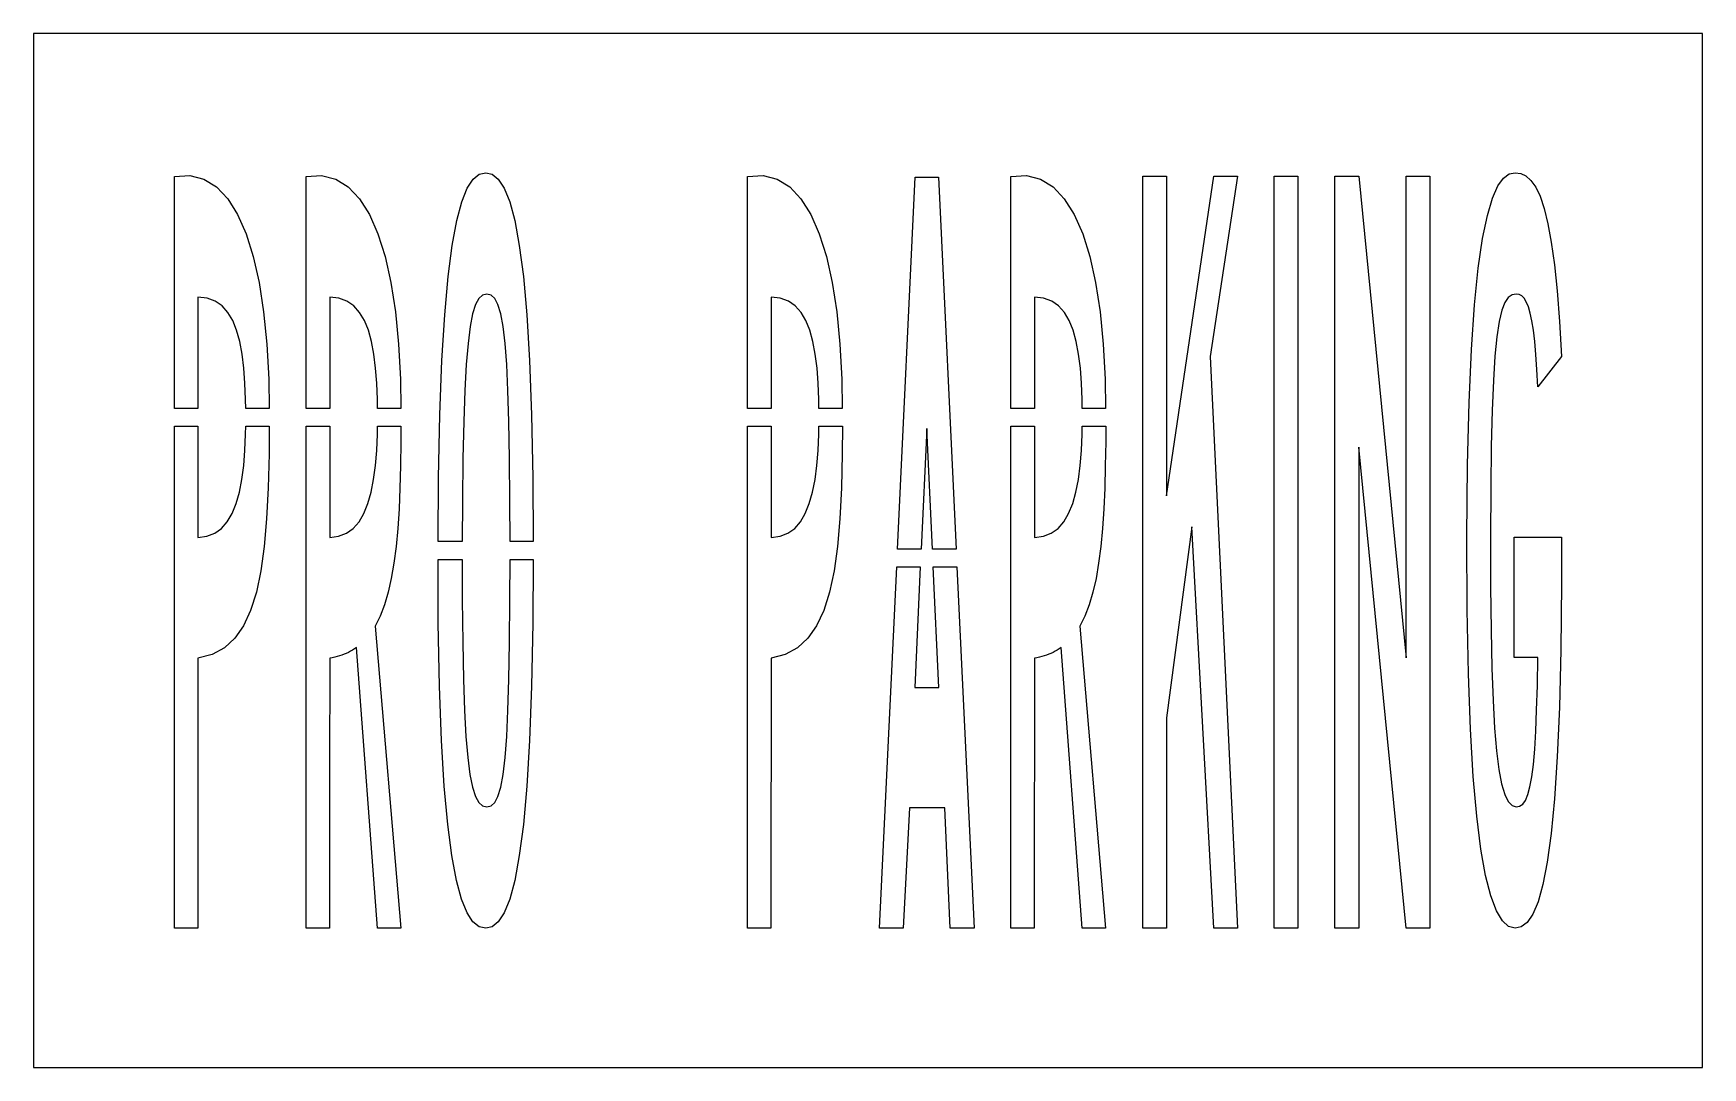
# Model space of a CAD drawing. Extents: x 0 to 71, y 0 to 44.
import ezdxf

# ---------------------------------------------------------------- set-up
doc = ezdxf.new("R2010")
doc.units = 0
doc.layers.add('CUT', color=7, linetype='Continuous')
doc.layers.add('OUTSIDE', color=1, linetype='Continuous')

msp = doc.modelspace()

# ---------------------------------------------------------------- linework, layer by layer
at = {"layer": 'CUT'}
for points in [[(9.6006, 33.3952), (9.7917, 32.1504), (9.9275, 30.7808), (10.0079, 29.2896), (10.0276, 28.04), (9.0313, 28.04), (9.0273, 28.4256), (8.9997, 29.12), (8.9519, 29.7632), (8.879, 30.3552), (8.7784, 30.8928), (8.6451, 31.3696), (8.4792, 31.7824), (8.273, 32.128), (8.0241, 32.4064), (7.7324, 32.6048), (7.3905, 32.7296), (6.9982, 32.7712), (6.9982, 31.92), (6.9982, 31.0688), (6.9982, 30.2176), (6.9982, 29.3664), (6.9982, 28.5152), (6.9982, 28.04), (6, 28.04), (6, 29.9232), (6, 32.5888), (6, 35.2512), (6, 37.9136), (6.6563, 37.9488), (7.2547, 37.7952), (7.7902, 37.4656), (8.268, 36.9632), (8.6879, 36.2976), (9.0499, 35.4784), (9.3542, 34.5088)], [(14.9587, 34.5088), (15.2052, 33.3952), (15.3962, 32.1504), (15.532, 30.7808), (15.6125, 29.2896), (15.6321, 28.04), (14.6358, 28.04), (14.6319, 28.4256), (14.6042, 29.12), (14.5564, 29.7632), (14.4835, 30.3552), (14.383, 30.8928), (14.2497, 31.3696), (14.0837, 31.7824), (13.8776, 32.1312), (13.6286, 32.4064), (13.337, 32.608), (12.995, 32.7296), (12.6028, 32.7712), (12.6028, 31.92), (12.6028, 31.0688), (12.6028, 30.2176), (12.6028, 29.3664), (12.6028, 28.5152), (12.6028, 28.04), (11.6046, 28.04), (11.6046, 29.9232), (11.6046, 32.5888), (11.6046, 35.2544), (11.6046, 37.9136), (12.2608, 37.9488), (12.8592, 37.7952), (13.3948, 37.4656), (13.8725, 36.9632), (14.2924, 36.2976), (14.6545, 35.4784)], [(20.9882, 32.0288), (21.1064, 30.0768), (21.1919, 27.7696), (21.2472, 25.088), (21.2627, 22.376), (20.2733, 22.376), (20.2691, 24.096), (20.254, 25.9168), (20.2264, 27.4816), (20.1861, 28.8064), (20.1333, 29.9104), (20.0655, 30.8128), (19.98, 31.5264), (19.8794, 32.0704), (19.7612, 32.464), (19.6229, 32.7232), (19.467, 32.8672), (19.2885, 32.9088), (19.1075, 32.8672), (18.9491, 32.7232), (18.8058, 32.464), (18.6825, 32.0704), (18.5769, 31.5264), (18.4864, 30.8128), (18.411, 29.9104), (18.3506, 28.8064), (18.3054, 27.4816), (18.2727, 25.9168), (18.2526, 24.096), (18.2443, 22.376), (17.2119, 22.376), (17.2317, 25.088), (17.2896, 27.7696), (17.3776, 30.0768), (17.4983, 32.0288), (17.6416, 33.6576), (17.8126, 34.9824), (18.0062, 36.0352), (18.2199, 36.8384), (18.4512, 37.4176), (18.7001, 37.7984), (18.9642, 38.0096), (19.2382, 38.0736), (19.5123, 38.0096), (19.7763, 37.7984), (20.0252, 37.4176), (20.2591, 36.8384), (20.4753, 36.0352), (20.6689, 34.9824), (20.8424, 33.6576)], [(33.9801, 33.3952), (34.1711, 32.1504), (34.3069, 30.7808), (34.3874, 29.2896), (34.407, 28.04), (33.4107, 28.04), (33.4068, 28.4256), (33.3791, 29.12), (33.3313, 29.7632), (33.2584, 30.3552), (33.1579, 30.8928), (33.0246, 31.3696), (32.8586, 31.7824), (32.6525, 32.128), (32.4035, 32.4064), (32.1119, 32.6048), (31.7699, 32.7296), (31.3777, 32.7712), (31.3777, 31.92), (31.3777, 31.0688), (31.3777, 30.2176), (31.3777, 29.3664), (31.3777, 28.5152), (31.3777, 28.04), (30.3795, 28.04), (30.3795, 29.9232), (30.3795, 32.5888), (30.3795, 35.2512), (30.3795, 37.9136), (31.0357, 37.9488), (31.6341, 37.7952), (32.1697, 37.4656), (32.6474, 36.9632), (33.0673, 36.2976), (33.4294, 35.4784), (33.7336, 34.5088)], [(38.4959, 37.8784), (39.2457, 22.0512), (38.2368, 22.0512), (37.9955, 27.184), (37.7601, 22.0512), (36.7555, 22.0512), (37.5128, 37.8784)], [(44.9352, 34.5088), (45.1816, 33.3952), (45.3727, 32.1504), (45.5085, 30.7808), (45.589, 29.2896), (45.6086, 28.04), (44.6123, 28.04), (44.6084, 28.4256), (44.5807, 29.12), (44.5329, 29.7632), (44.46, 30.3552), (44.3594, 30.8928), (44.2262, 31.3696), (44.0602, 31.7824), (43.854, 32.1312), (43.6051, 32.4064), (43.3134, 32.608), (42.9715, 32.7296), (42.5792, 32.7712), (42.5792, 31.92), (42.5792, 31.0688), (42.5792, 30.2176), (42.5792, 29.3664), (42.5792, 28.5152), (42.5792, 28.04), (41.581, 28.04), (41.581, 29.9232), (41.581, 32.5888), (41.581, 35.2544), (41.581, 37.9136), (42.2373, 37.9488), (42.8357, 37.7952), (43.3713, 37.4656), (43.849, 36.9632), (44.2689, 36.2976), (44.631, 35.4784)], [(51.2111, 37.9264), (50.0545, 30.2464), (51.2111, 5.9264), (50.2029, 5.9264), (49.2725, 23.0048), (48.1913, 14.8864), (48.1913, 5.9264), (47.1856, 5.9264), (47.1856, 37.9264), (48.1913, 37.9264), (48.1913, 24.3264), (50.2029, 37.9264)], [(53.7884, 37.9264), (53.7884, 5.9264), (52.7826, 5.9264), (52.7826, 37.9264)], [(59.4005, 37.9232), (59.4005, 5.9264), (58.3922, 5.9264), (56.3706, 26.3936), (56.3706, 5.9264), (55.3599, 5.9264), (55.3599, 37.9232), (56.3706, 37.9232), (58.3922, 17.4304), (58.3922, 37.9232)], [(64.9698, 17.776), (64.9095, 15.328), (64.819, 13.2224), (64.7008, 11.44), (64.56, 9.9552), (64.394, 8.7456), (64.208, 7.7856), (64.0018, 7.0528), (63.778, 6.5248), (63.5391, 6.176), (63.2877, 5.984), (63.0237, 5.9264), (62.7471, 6.0032), (62.4831, 6.2432), (62.2291, 6.672), (61.9903, 7.3088), (61.769, 8.1792), (61.5704, 9.2992), (61.3944, 10.6976), (61.246, 12.3904), (61.1253, 14.4032), (61.0373, 16.7552), (60.987, 19.4688), (60.972, 22.5664), (60.9996, 25.6416), (61.065, 28.2944), (61.1656, 30.5536), (61.2963, 32.448), (61.4572, 34.0096), (61.6408, 35.2672), (61.8444, 36.2496), (62.0632, 36.9856), (62.2945, 37.5072), (62.5334, 37.8432), (62.7773, 38.0224), (63.0237, 38.0736), (63.2626, 38.0416), (63.4863, 37.9392), (63.7001, 37.7472), (63.9012, 37.4624), (64.0873, 37.0688), (64.2608, 36.5504), (64.4192, 35.904), (64.565, 35.1104), (64.6958, 34.16), (64.8114, 33.04), (64.912, 31.7408), (64.9975, 30.2464), (63.9892, 28.9664), (63.954, 29.696), (63.9088, 30.336), (63.8585, 30.8928), (63.8032, 31.3696), (63.7378, 31.7696), (63.6674, 32.1024), (63.5894, 32.3712), (63.5014, 32.5792), (63.4084, 32.7296), (63.3053, 32.8352), (63.1947, 32.8928), (63.074, 32.9088), (62.8929, 32.8768), (62.732, 32.7648), (62.5862, 32.5536), (62.4554, 32.2176), (62.3448, 31.7408), (62.2468, 31.0944), (62.1663, 30.2656), (62.1009, 29.2256), (62.0506, 27.9584), (62.0129, 26.4416), (61.9878, 24.6496), (61.9777, 22.5664), (61.9827, 20.4608), (62.0003, 18.608), (62.0355, 16.9984), (62.0858, 15.6128), (62.1537, 14.4416), (62.2367, 13.472), (62.3348, 12.688), (62.4504, 12.0768), (62.5812, 11.6256), (62.7295, 11.3184), (62.8929, 11.1456), (63.074, 11.0912), (63.2173, 11.12), (63.3481, 11.2096), (63.4637, 11.3696), (63.5668, 11.6128), (63.6573, 11.9392), (63.7353, 12.3648), (63.8032, 12.8992), (63.8585, 13.5424), (63.9062, 14.3136), (63.9414, 15.2128), (63.9716, 16.256), (63.9892, 17.4464), (62.9835, 17.4464), (62.9835, 22.5664), (64.9975, 22.5664), (65, 20.592)], [(9.6785, 21.1328), (9.4874, 20.224), (9.241, 19.4432), (8.9368, 18.7904), (8.5647, 18.2656), (8.1221, 17.8624), (7.6017, 17.5808), (6.9982, 17.4208), (6.9982, 16.464), (6.9982, 15.5072), (6.9957, 14.5472), (6.9957, 13.5904), (6.9957, 12.6304), (6.9932, 11.6736), (6.9932, 10.7168), (6.9907, 9.7568), (6.9907, 8.8), (6.9907, 7.84), (6.9907, 6.8832), (6.9907, 5.9264), (6.9077, 5.9264), (6.8247, 5.9264), (6.7417, 5.9264), (6.6588, 5.9264), (6.5758, 5.9264), (6.4953, 5.9264), (6.4124, 5.9264), (6.3294, 5.9264), (6.2489, 5.9264), (6.1659, 5.9264), (6.083, 5.9264), (6, 5.9264), (6, 8.5888), (6, 11.2512), (6, 13.9168), (6, 16.5824), (6, 19.2512), (6, 21.92), (6, 24.5888), (6, 27.2576), (6, 27.288), (6.9982, 27.288), (6.9982, 26.8128), (6.9982, 25.9616), (6.9982, 25.1104), (6.9982, 24.2592), (6.9982, 23.408), (6.9982, 22.5568), (7.3779, 22.6048), (7.7123, 22.7328), (8.0014, 22.9408), (8.2479, 23.2224), (8.454, 23.5744), (8.625, 23.9936), (8.7633, 24.4768), (8.8689, 25.0144), (8.9469, 25.6096), (8.9971, 26.256), (9.0273, 26.9504), (9.0308, 27.288), (10.0305, 27.288), (10.023, 26.1056), (9.9878, 24.6592), (9.9224, 23.3504), (9.8193, 22.176)], [(15.4968, 22.9408), (15.4239, 22.1728), (15.3334, 21.4624), (15.2228, 20.8128), (15.0895, 20.2208), (14.9311, 19.6864), (14.7501, 19.2096), (14.5388, 18.7872), (15.6301, 5.9264), (14.6369, 5.9264), (13.7368, 17.8688), (13.6563, 17.8144), (13.5708, 17.76), (13.4853, 17.712), (13.3973, 17.664), (13.3068, 17.6224), (13.2138, 17.584), (13.1182, 17.5488), (13.0202, 17.5168), (12.9196, 17.488), (12.8165, 17.4624), (12.7109, 17.44), (12.6028, 17.4208), (12.6028, 16.464), (12.6028, 15.5072), (12.6003, 14.5472), (12.6003, 13.5904), (12.6003, 12.6336), (12.5977, 11.6736), (12.5977, 10.7168), (12.5952, 9.7568), (12.5952, 8.8), (12.5952, 7.84), (12.5952, 6.8832), (12.5952, 5.9264), (12.5123, 5.9264), (12.4293, 5.9264), (12.3463, 5.9264), (12.2633, 5.9264), (12.1804, 5.9264), (12.0999, 5.9264), (12.0169, 5.9264), (11.9339, 5.9264), (11.8535, 5.9264), (11.7705, 5.9264), (11.6875, 5.9264), (11.6046, 5.9264), (11.6046, 8.5888), (11.6046, 11.2512), (11.6046, 13.9168), (11.6046, 16.5824), (11.6046, 19.2512), (11.6046, 21.92), (11.6046, 24.5888), (11.6046, 27.2576), (11.6046, 27.288), (12.6028, 27.288), (12.6028, 26.8128), (12.6028, 25.9616), (12.6028, 25.1104), (12.6028, 24.2592), (12.6028, 23.408), (12.6028, 22.5568), (12.9824, 22.6048), (13.3169, 22.7328), (13.606, 22.9408), (13.8524, 23.2256), (14.0586, 23.5776), (14.2296, 23.9936), (14.3679, 24.4768), (14.4735, 25.0144), (14.5489, 25.6096), (14.6017, 26.256), (14.6319, 26.9504), (14.6353, 27.288), (15.6357, 27.288), (15.6326, 26.6176), (15.6175, 25.6064), (15.5924, 24.656), (15.5521, 23.7664)], [(34.058, 21.1328), (33.8669, 20.224), (33.6205, 19.4432), (33.3163, 18.7904), (32.9441, 18.2656), (32.5016, 17.8624), (31.9811, 17.5808), (31.3777, 17.4208), (31.3777, 16.464), (31.3777, 15.5072), (31.3752, 14.5472), (31.3752, 13.5904), (31.3752, 12.6304), (31.3726, 11.6736), (31.3726, 10.7168), (31.3701, 9.7568), (31.3701, 8.8), (31.3701, 7.84), (31.3701, 6.8832), (31.3701, 5.9264), (31.2872, 5.9264), (31.2042, 5.9264), (31.1212, 5.9264), (31.0382, 5.9264), (30.9553, 5.9264), (30.8748, 5.9264), (30.7918, 5.9264), (30.7088, 5.9264), (30.6284, 5.9264), (30.5454, 5.9264), (30.4624, 5.9264), (30.3795, 5.9264), (30.3795, 8.5888), (30.3795, 11.2512), (30.3795, 13.9168), (30.3795, 16.5824), (30.3795, 19.2512), (30.3795, 21.92), (30.3795, 24.5888), (30.3795, 27.2576), (30.3795, 27.288), (31.3777, 27.288), (31.3777, 26.8128), (31.3777, 25.9616), (31.3777, 25.1104), (31.3777, 24.2592), (31.3777, 23.408), (31.3777, 22.5568), (31.7573, 22.6048), (32.0918, 22.7328), (32.3809, 22.9408), (32.6273, 23.2224), (32.8335, 23.5744), (33.0045, 23.9936), (33.1428, 24.4768), (33.2484, 25.0144), (33.3263, 25.6096), (33.3766, 26.256), (33.4068, 26.9504), (33.4102, 27.288), (34.41, 27.288), (34.4025, 26.1056), (34.3673, 24.6592), (34.3019, 23.3504), (34.1988, 22.176)], [(45.4733, 22.9408), (45.4004, 22.1728), (45.3099, 21.4624), (45.1992, 20.8128), (45.066, 20.2208), (44.9076, 19.6864), (44.7265, 19.2096), (44.5153, 18.7872), (45.6066, 5.9264), (44.6134, 5.9264), (43.7132, 17.8688), (43.6328, 17.8144), (43.5473, 17.76), (43.4618, 17.712), (43.3738, 17.664), (43.2833, 17.6224), (43.1902, 17.584), (43.0947, 17.5488), (42.9966, 17.5168), (42.8961, 17.488), (42.793, 17.4624), (42.6874, 17.44), (42.5792, 17.4208), (42.5792, 16.464), (42.5792, 15.5072), (42.5767, 14.5472), (42.5767, 13.5904), (42.5767, 12.6336), (42.5742, 11.6736), (42.5742, 10.7168), (42.5717, 9.7568), (42.5717, 8.8), (42.5717, 7.84), (42.5717, 6.8832), (42.5717, 5.9264), (42.4887, 5.9264), (42.4058, 5.9264), (42.3228, 5.9264), (42.2398, 5.9264), (42.1568, 5.9264), (42.0764, 5.9264), (41.9934, 5.9264), (41.9104, 5.9264), (41.83, 5.9264), (41.747, 5.9264), (41.664, 5.9264), (41.581, 5.9264), (41.581, 8.5888), (41.581, 11.2512), (41.581, 13.9168), (41.581, 16.5824), (41.581, 19.2512), (41.581, 21.92), (41.581, 24.5888), (41.581, 27.2576), (41.581, 27.288), (42.5792, 27.288), (42.5792, 26.8128), (42.5792, 25.9616), (42.5792, 25.1104), (42.5792, 24.2592), (42.5792, 23.408), (42.5792, 22.5568), (42.9589, 22.6048), (43.2933, 22.7328), (43.5825, 22.9408), (43.8289, 23.2256), (44.0351, 23.5776), (44.2061, 23.9936), (44.3443, 24.4768), (44.4499, 25.0144), (44.5254, 25.6096), (44.5782, 26.256), (44.6084, 26.9504), (44.6118, 27.288), (45.6122, 27.288), (45.6091, 26.6176), (45.594, 25.6064), (45.5688, 24.656), (45.5286, 23.7664)], [(20.8424, 10.3424), (20.6689, 9.0176), (20.4753, 7.9648), (20.2591, 7.1616), (20.0252, 6.5824), (19.7763, 6.2016), (19.5123, 5.9904), (19.2382, 5.9264), (18.9616, 5.9904), (18.6976, 6.2016), (18.4462, 6.5824), (18.2098, 7.1616), (17.9911, 7.9648), (17.795, 9.0176), (17.6215, 10.3424), (17.4756, 11.9712), (17.36, 13.9232), (17.2745, 16.2304), (17.2217, 18.912), (17.2107, 21.624), (18.243, 21.624), (18.245, 19.904), (18.2626, 18.0832), (18.2928, 16.5184), (18.3381, 15.1936), (18.3984, 14.0896), (18.4739, 13.1872), (18.5669, 12.4736), (18.675, 11.9296), (18.8032, 11.536), (18.9466, 11.2768), (19.1075, 11.136), (19.2885, 11.0912), (19.467, 11.136), (19.6229, 11.2768), (19.7612, 11.536), (19.8794, 11.9296), (19.98, 12.4736), (20.0655, 13.1872), (20.1333, 14.0896), (20.1861, 15.1936), (20.2264, 16.5184), (20.254, 18.0832), (20.2691, 19.904), (20.2733, 21.624), (21.2627, 21.624), (21.2472, 18.912), (21.1919, 16.2304), (21.1064, 13.9232), (20.9882, 11.9712)], [(35.984, 5.9264), (36.7195, 21.2992), (37.7256, 21.2992), (37.4901, 16.1664), (38.5135, 16.1664), (38.2722, 21.2992), (39.2813, 21.2992), (40.0095, 5.9264), (39.0013, 5.9264), (38.7649, 11.0464), (37.2638, 11.0464), (36.9898, 5.9264)]]:
    msp.add_lwpolyline(points, close=True, dxfattribs=at)
at = {"layer": 'OUTSIDE'}
msp.add_lwpolyline([(0, 0), (71, 0), (71, 44), (0, 44)], close=True, dxfattribs=at)

doc.saveas('drawing.dxf')
